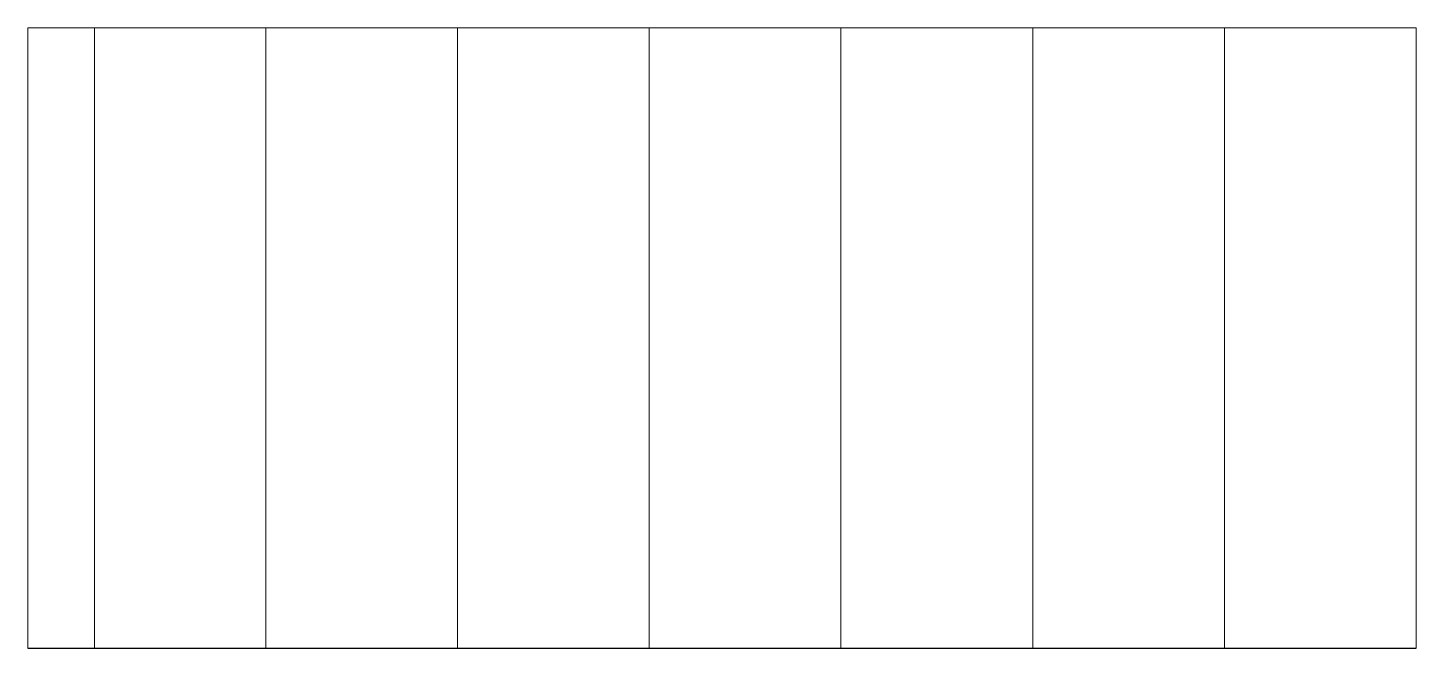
# Model space of a CAD drawing. Header units: inches. Extents: x 228.9 to 300.4, y -310.3 to -278.4.
import ezdxf

# ---------------------------------------------------------------- set-up
doc = ezdxf.new("R2010")
doc.units = ezdxf.units.IN
doc.header["$MEASUREMENT"] = 0
doc.layers.add('A101-Floorplan-1st-floor', color=7, linetype='Continuous', lineweight=9)

msp = doc.modelspace()

# ---------------------------------------------------------------- linework, layer by layer
at = {"layer": 'A101-Floorplan-1st-floor', "lineweight": 5}
for p, q in [((300.38, -278.362), (228.876, -278.362)), ((228.876, -278.362), (228.876, -310.3)), ((232.316, -310.3), (232.316, -278.362)), ((241.13, -310.3), (241.13, -278.362)), ((251.005, -310.3), (251.005, -278.362)), ((260.88, -310.3), (260.88, -278.362)), ((270.755, -310.3), (270.755, -278.362)), ((280.63, -310.3), (280.63, -278.362)), ((290.505, -310.3), (290.505, -278.362)), ((300.38, -310.3), (300.38, -278.362))]:
    msp.add_line(p, q, dxfattribs=at)
at = {"layer": 'A101-Floorplan-1st-floor', "lineweight": -3}
msp.add_line((228.876, -310.3), (300.38, -310.3), dxfattribs=at)

doc.saveas('drawing.dxf')
